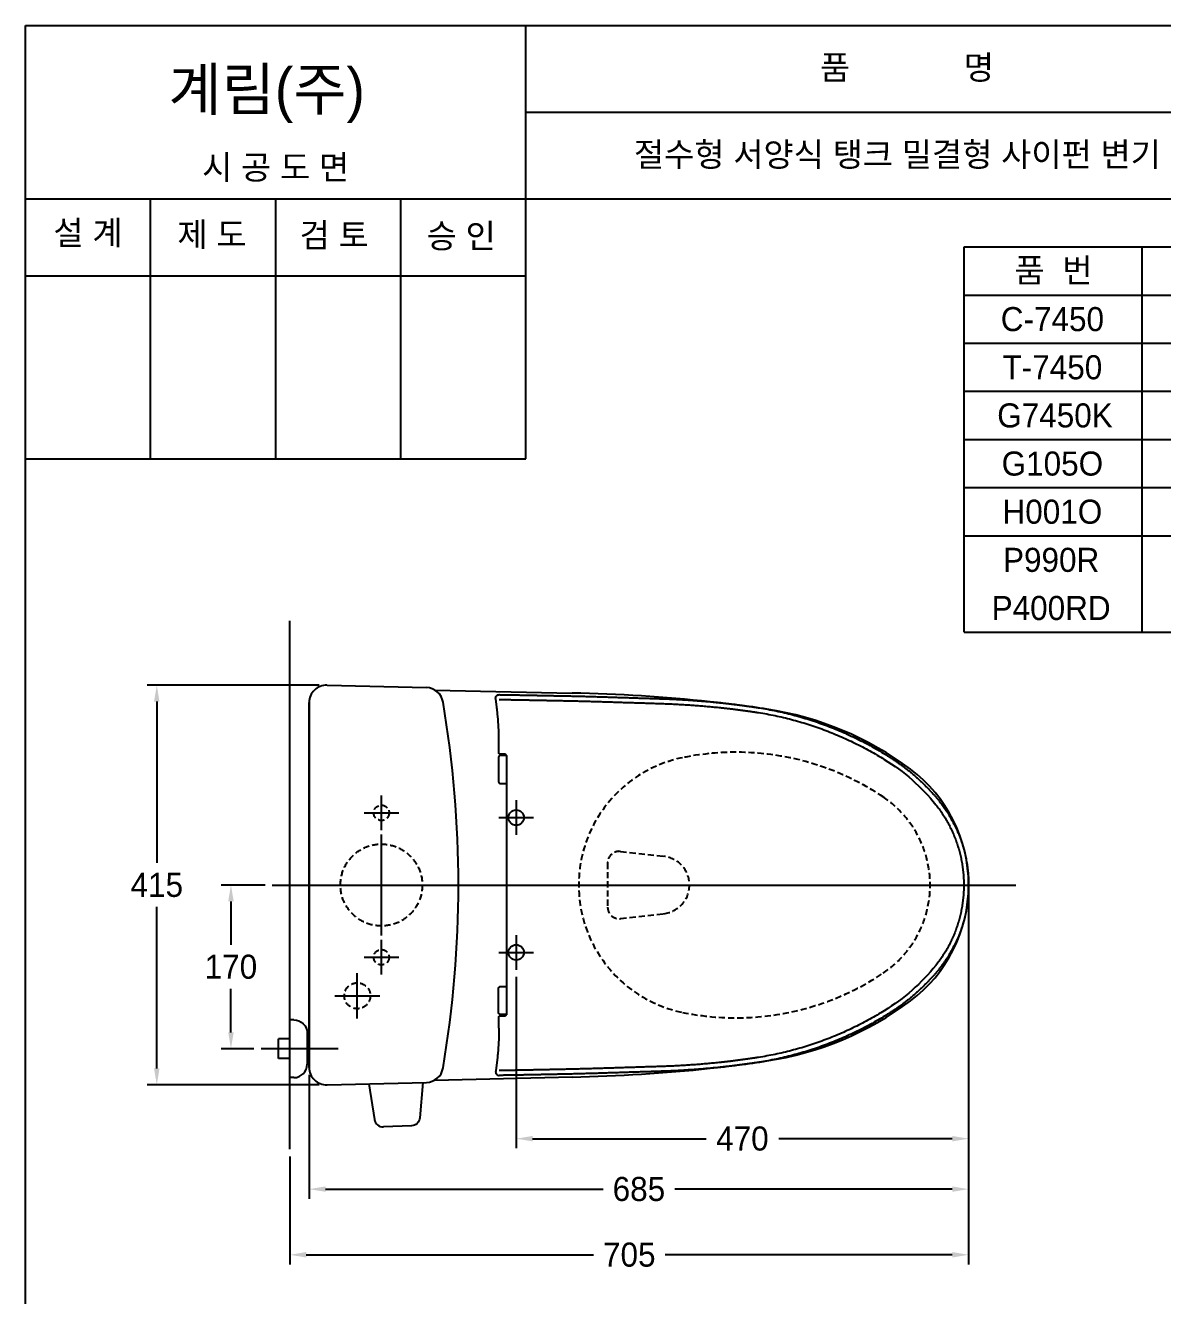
# Model space of a CAD drawing. Header units: millimetres. Extents: x 0 to 1800, y -67 to 2530.
# Drawn here: x 0 to 1181, y 1211 to 2530 of the extents above; entities that cross this region are included whole.
import ezdxf
from ezdxf.enums import TextEntityAlignment as Align
from ezdxf.lldxf.tags import DXFTag

# ---------------------------------------------------------------- set-up
doc = ezdxf.new("R2010")
doc.units = ezdxf.units.MM
doc.linetypes.add('DASHED2', pattern=[9.525, 6.35, -3.175])
for name, color, linetype in [('TEXT', 7, 'Continuous'), ('내부선 및 부속', 4, 'Continuous'), ('도각라인', 255, 'Continuous'), ('외형선', 3, 'Continuous'), ('점선', 6, 'DASHED2'), ('중심선', 1, 'DASHED'), ('치수선', 7, 'Continuous')]:
    doc.layers.add(name, color=color, linetype=linetype)
doc.styles.add('____', font='')
doc.styles.add('타이틀', font='H2GTRM.TTF', dxfattribs={"height": 25})
doc.styles.get('____').set_extended_font_data('굴림')
tags = doc.linetypes.add('DASHDOT', pattern=[70, 31, -13, 13, -13]).pattern_tags.tags
tags[10:11] = [DXFTag(74, 4), DXFTag(75, 0), DXFTag(340, '0'), DXFTag(46, 0.0), DXFTag(50, 0.0), DXFTag(44, 0.0), DXFTag(45, 0.0)]
tags[8:9] = [DXFTag(74, 4), DXFTag(75, 0), DXFTag(340, '0'), DXFTag(46, 0.0), DXFTag(50, 0.0), DXFTag(44, 0.0), DXFTag(45, 0.0)]
tags[6:7] = [DXFTag(74, 4), DXFTag(75, 0), DXFTag(340, '0'), DXFTag(46, 0.0), DXFTag(50, 0.0), DXFTag(44, 0.0), DXFTag(45, 0.0)]
tags[4:5] = [DXFTag(74, 4), DXFTag(75, 0), DXFTag(340, '0'), DXFTag(46, 0.0), DXFTag(50, 0.0), DXFTag(44, 0.0), DXFTag(45, 0.0)]
tags = doc.linetypes.add('DASHED', pattern=[25.72, 12.86, -12.86]).pattern_tags.tags
tags[6:7] = [DXFTag(74, 4), DXFTag(75, 0), DXFTag(340, '0'), DXFTag(46, 0.0), DXFTag(50, 0.0), DXFTag(44, 0.0), DXFTag(45, 0.0)]
tags[4:5] = [DXFTag(74, 4), DXFTag(75, 0), DXFTag(340, '0'), DXFTag(46, 0.0), DXFTag(50, 0.0), DXFTag(44, 0.0), DXFTag(45, 0.0)]
doc.dimstyles.new('MSADIM', dxfattribs={"dimtxt": 33, "dimasz": 17, "dimexe": 10, "dimexo": 7.5, "dimgap": 10, "dimtad": 0, "dimtih": 1, "dimtoh": 1, "dimdec": 0, "dimzin": 1, "dimdsep": 46, "dimtxsty": '____', "dimcen": 11.25, "dimadec": 0, "dimazin": 0, "dimtfac": 1, "dimtdec": 0, "dimtix": 1, "dimtmove": 0, "dimatfit": 3, "dimfxl": 1, "dimtolj": 1, "dimtzin": 1, "dimarcsym": 0})

# ---------------------------------------------------------------- blocks, each defined once
blk = doc.blocks.new('*D8')
at = {"layer": '치수선', "color": 0, "linetype": 'Continuous', "lineweight": -2, "transparency": 16777216}
for p, q in [((249, 1637.3), (203.5, 1637.3)), ((213.5, 1620.3), (213.5, 1575.2)), ((213.5, 1484.3), (213.5, 1529.5)), ((237.3, 1467.3), (203.5, 1467.3))]:
    blk.add_line(p, q, dxfattribs=at)
at = {"layer": '치수선', "color": 0, "linetype": 'Continuous', "transparency": 16777216}
for points in [[(210.7, 1620.3), (216.4, 1620.3), (213.5, 1637.3)], [(210.7, 1484.3), (216.4, 1484.3), (213.5, 1467.3)]]:
    blk.add_solid(points, dxfattribs=at)
at = {"layer": '치수선', "color": 0, "linetype": 'Continuous', "transparency": 16777216, "insert": (213.5, 1552.3), "char_height": 25, "attachment_point": 5, "style": '____'}
blk.add_mtext('\\A1;170', dxfattribs=at)
blk = doc.blocks.new('*D9')
at = {"layer": '치수선', "color": 0, "linetype": 'Continuous', "lineweight": -2, "transparency": 16777216}
for p, q in [((305.3, 1844.8), (126.5, 1844.8)), ((136.5, 1827.8), (136.5, 1660.2)), ((136.5, 1446.8), (136.5, 1614.5)), ((305.3, 1429.8), (126.5, 1429.8))]:
    blk.add_line(p, q, dxfattribs=at)
at = {"layer": '치수선', "color": 0, "linetype": 'Continuous', "transparency": 16777216}
for points in [[(133.6, 1827.8), (139.3, 1827.8), (136.5, 1844.8)], [(133.6, 1446.8), (139.3, 1446.8), (136.5, 1429.8)]]:
    blk.add_solid(points, dxfattribs=at)
at = {"layer": '치수선', "color": 0, "linetype": 'Continuous', "transparency": 16777216, "insert": (136.5, 1637.3), "char_height": 25, "attachment_point": 5, "style": '____'}
blk.add_mtext('\\A1;415', dxfattribs=at)
blk = doc.blocks.new('*D11')
at = {"layer": '치수선', "color": 0, "linetype": 'Continuous', "lineweight": -2, "transparency": 16777216}
for p, q in [((979.8, 1629.8), (979.8, 1363.9)), ((509.8, 1541.8), (509.8, 1363.9)), ((526.8, 1373.9), (707.2, 1373.9)), ((962.8, 1373.9), (782.5, 1373.9))]:
    blk.add_line(p, q, dxfattribs=at)
at = {"layer": '치수선', "color": 0, "linetype": 'Continuous', "transparency": 16777216}
for points in [[(526.8, 1376.7), (526.8, 1371.1), (509.8, 1373.9)], [(962.8, 1376.7), (962.8, 1371.1), (979.8, 1373.9)]]:
    blk.add_solid(points, dxfattribs=at)
at = {"layer": '치수선', "color": 0, "linetype": 'Continuous', "transparency": 16777216, "insert": (744.8, 1373.9), "char_height": 25, "attachment_point": 5, "style": '____'}
blk.add_mtext('\\A1;470', dxfattribs=at)
blk = doc.blocks.new('*D12')
at = {"layer": '치수선', "color": 0, "linetype": 'Continuous', "lineweight": -2, "transparency": 16777216}
for p, q in [((294.8, 1440.3), (294.8, 1311.5)), ((979.8, 1366), (979.8, 1311.5)), ((311.8, 1321.5), (600, 1321.5)), ((962.8, 1321.5), (674.6, 1321.5))]:
    blk.add_line(p, q, dxfattribs=at)
at = {"layer": '치수선', "color": 0, "linetype": 'Continuous', "transparency": 16777216}
for points in [[(311.8, 1324.3), (311.8, 1318.7), (294.8, 1321.5)], [(962.8, 1324.3), (962.8, 1318.7), (979.8, 1321.5)]]:
    blk.add_solid(points, dxfattribs=at)
at = {"layer": '치수선', "color": 0, "linetype": 'Continuous', "transparency": 16777216, "insert": (637.3, 1321.5), "char_height": 25, "attachment_point": 5, "style": '____'}
blk.add_mtext('\\A1;685', dxfattribs=at)
blk = doc.blocks.new('*D13')
at = {"layer": '치수선', "color": 0, "linetype": 'Continuous', "lineweight": -2, "transparency": 16777216}
for p, q in [((979.8, 1366.4), (979.8, 1243.3)), ((274.8, 1355.4), (274.8, 1243.3)), ((291.8, 1253.3), (590.2, 1253.3)), ((962.8, 1253.3), (664.5, 1253.3))]:
    blk.add_line(p, q, dxfattribs=at)
at = {"layer": '치수선', "color": 0, "linetype": 'Continuous', "transparency": 16777216}
for points in [[(291.8, 1256.2), (291.8, 1250.5), (274.8, 1253.3)], [(962.8, 1256.2), (962.8, 1250.5), (979.8, 1253.3)]]:
    blk.add_solid(points, dxfattribs=at)
at = {"layer": '치수선', "color": 0, "linetype": 'Continuous', "transparency": 16777216, "insert": (627.3, 1253.3), "char_height": 25, "attachment_point": 5, "style": '____'}
blk.add_mtext('\\A1;705', dxfattribs=at)

msp = doc.modelspace()

# ---------------------------------------------------------------- linework, layer by layer
at = {"layer": '내부선 및 부속', "linetype": 'Continuous'}
for p, q in [((497.8, 1773.2), (494, 1773.2)), ((278.8, 1497.3), (274.8, 1497.3)), ((494, 1501.4), (497.8, 1501.4)), ((292.8, 1483.3), (292.8, 1451.3)), ((294.8, 1477.6), (292.8, 1477.6)), ((294.8, 1457.1), (292.8, 1457.1)), ((278.8, 1437.3), (274.8, 1437.3)), ((356.8, 1430.9), (362.8, 1393.7)), ((412.8, 1432.2), (409.7, 1395.5)), ((401, 1387.2), (372, 1386.2))]:
    msp.add_line(p, q, dxfattribs=at)
at = {"layer": '내부선 및 부속', "linetype": 'Continuous', "flags": 128}
for points in [[(278.8, 1497.3, -0.414214), (292.8, 1483.3)], [(409.7, 1395.5, -0.379025), (401, 1387.2)]]:
    msp.add_lwpolyline(points, format="xyb", dxfattribs=at)
at = {"layer": '내부선 및 부속', "linetype": 'Continuous'}
for centre in [(509.8, 1707.3), (509.8, 1567.3)]:
    msp.add_circle(centre, 8, dxfattribs=at)
for centre, radius, start, end in [((278.8, 1451.3), 14, 270, 360), ((371.6, 1395.2), 9, 189.0708, 272.1026)]:
    msp.add_arc(centre, radius, start, end, dxfattribs=at)
for points, weights, knots in [([(488.5, 1830.9), (488.3, 1832.6), (489.4, 1833.8), (490.4, 1835), (492, 1835)], [1, 0.907059729099, 1, 0.907059729099, 1], [0, 0, 0, 0.5, 0.5, 1, 1, 1]), ([(493.5, 1742.7), (493.4, 1742.7), (494.7, 1742.7), (496.4, 1742.7), (500.2, 1742.7)], [0.9482640028, 0.949538350105, 1, 0.929941475391, 0.954692542553], [0, 0, 0, 0.418699, 0.418699, 1, 1, 1]), ([(945.8, 1720.7), (974.8, 1684.1), (974.8, 1637.3), (974.8, 1590.5), (945.8, 1553.9)], [1, 0.944423437119, 0.999999940395, 0.944423437119, 1], [0, 0, 0, 0.5, 0.5, 1, 1, 1]), ([(493.5, 1531.9), (493.4, 1531.9), (494.7, 1531.9), (496.4, 1531.9), (500.2, 1531.9)], [0.9482640028, 0.949538350105, 1, 0.929941475391, 0.954692542553], [0, 0, 0, 0.418699, 0.418699, 1, 1, 1]), ([(488.5, 1443.7), (488.3, 1442.1), (489.4, 1440.8), (490.4, 1439.6), (492, 1439.6)], [1, 0.907059729099, 1, 0.907059729099, 1], [0, 0, 0, 0.5, 0.5, 1, 1, 1])]:
    msp.add_rational_spline(points, weights, degree=2, knots=knots, dxfattribs=at)
for points, weights in [([(492, 1835), (524.1, 1834.5), (556.2, 1833.8)], [1, 0.999996960163, 1]), ([(491.9, 1786), (491.9, 1808.6), (488.5, 1830.9)], [1, 0.99722135067, 1]), ([(492, 1830), (524, 1829.5), (556.1, 1828.8)], [1, 0.999996960163, 1]), ([(671.6, 1825.3), (695.9, 1824.2), (720.2, 1821.7)], [1, 0.999597430229, 1]), ([(671.8, 1830.3), (696.3, 1829.2), (720.7, 1826.7)], [1, 0.999597430229, 1]), ([(762.4, 1821.3), (833.6, 1810), (894.9, 1772)], [1, 0.980395138264, 1]), ([(761.6, 1816.4), (831.8, 1805.2), (892.2, 1767.8)], [1, 0.980395138264, 1]), ([(493.5, 1771.7), (491.5, 1771.7), (491.5, 1769.7)], [1, 0.707443773746, 1]), ([(492.9, 1773.2), (491.9, 1773.2), (491.9, 1774.2)], [1, 0.707206904888, 1]), ([(500.2, 1770.2), (500.4, 1772.8), (497.8, 1773.2)], [1, 0.737410187721, 1]), ([(491.5, 1744.7), (491.5, 1742.7), (493.5, 1742.7)], [1, 0.707616209984, 1]), ([(949.7, 1723.9), (979.8, 1685.8), (979.8, 1637.3)], [1, 0.944423437119, 0.999999940395]), ([(979.8, 1637.3), (979.8, 1588.8), (949.7, 1550.8)], [0.999999940395, 0.944423437119, 1]), ([(491.5, 1529.9), (491.5, 1531.9), (493.5, 1531.9)], [1, 0.707616209984, 1]), ([(493.5, 1502.9), (491.5, 1502.9), (491.5, 1504.9)], [1, 0.707443773746, 1]), ([(497.8, 1501.4), (500.4, 1501.8), (500.2, 1504.4)], [1, 0.737410187721, 1]), ([(892.2, 1506.8), (831.8, 1469.4), (761.6, 1458.3)], [1, 0.980395138264, 1]), ([(491.9, 1500.4), (491.9, 1501.4), (492.9, 1501.4)], [1, 0.707206904888, 1]), ([(894.9, 1502.6), (833.6, 1464.6), (762.4, 1453.3)], [1, 0.980395138264, 1]), ([(491.9, 1488.6), (491.9, 1466), (488.5, 1443.7)], [1, 0.99722135067, 1]), ([(720.2, 1452.9), (695.9, 1450.4), (671.6, 1449.3)], [1, 0.999597430229, 1]), ([(556.1, 1445.8), (524, 1445.1), (492, 1444.6)], [1, 0.999996960163, 1]), ([(556.2, 1440.8), (524.1, 1440.1), (492, 1439.6)], [1, 0.999996960163, 1]), ([(720.7, 1447.9), (696.3, 1445.4), (671.8, 1444.3)], [1, 0.999597430229, 1])]:
    msp.add_rational_spline(points, weights, degree=2, dxfattribs=at)
for points, degree in [([(556.2, 1833.8), (579.3, 1833.4), (602.5, 1832.8), (625.6, 1831.6), (648.7, 1831.4), (671.8, 1830.3)], 5), ([(556.1, 1828.8), (579.2, 1828.4), (602.3, 1827.8), (625.4, 1826.6), (648.6, 1826.4), (671.6, 1825.3)], 5), ([(720.2, 1821.7), (728.5, 1820.9), (736.8, 1820), (745, 1818.7), (753.4, 1817.7), (761.6, 1816.4)], 5), ([(720.7, 1826.7), (729, 1825.9), (737.4, 1824.9), (745.7, 1823.7), (754.1, 1822.6), (762.4, 1821.3)], 5), ([(491.9, 1774.2), (491.9, 1780.1), (491.9, 1786)], 2), ([(491.5, 1769.7), (491.5, 1757.2), (491.5, 1744.7)], 2), ([(494, 1773.2), (493.4, 1773.2), (492.9, 1773.2)], 2), ([(499.8, 1771.7), (496.7, 1771.7), (493.5, 1771.7)], 2), ([(500.2, 1637.3), (500.2, 1703.8), (500.2, 1770.2)], 2), ([(894.9, 1772), (907.3, 1764.3), (919.3, 1756), (930.1, 1745.6), (940.6, 1735.3), (949.7, 1723.9)], 5), ([(500.2, 1504.4), (500.2, 1570.8), (500.2, 1637.3)], 2), ([(949.7, 1550.8), (940.6, 1539.3), (930.1, 1529.1), (919.3, 1518.6), (907.3, 1510.3), (894.9, 1502.6)], 5), ([(491.5, 1504.9), (491.5, 1517.4), (491.5, 1529.9)], 2), ([(491.9, 1488.6), (491.9, 1494.5), (491.9, 1500.4)], 2), ([(492.9, 1501.4), (493.4, 1501.4), (494, 1501.4)], 2), ([(499.8, 1502.9), (496.7, 1502.9), (493.5, 1502.9)], 2), ([(761.6, 1458.3), (753.4, 1457), (745, 1455.9), (736.8, 1454.7), (728.5, 1453.7), (720.2, 1452.9)], 5), ([(762.4, 1453.3), (754.1, 1452), (745.7, 1450.9), (737.4, 1449.7), (729, 1448.8), (720.7, 1447.9)], 5), ([(671.6, 1449.3), (648.6, 1448.3), (625.4, 1448), (602.3, 1446.8), (579.2, 1446.3), (556.1, 1445.8)], 5), ([(671.8, 1444.3), (648.7, 1443.3), (625.6, 1443), (602.5, 1441.8), (579.3, 1441.3), (556.2, 1440.8)], 5)]:
    msp.add_open_spline(points, degree=degree, dxfattribs=at)
for points in [[(892.2, 1767.8), (902.4, 1761.5), (912, 1754.5), (921, 1746.6), (930, 1738.6), (938.5, 1729.9), (945.8, 1720.7)], [(945.8, 1553.9), (938.5, 1544.7), (930, 1536), (921, 1528.1), (912, 1520.1), (902.4, 1513.2), (892.2, 1506.8)]]:
    msp.add_open_spline(points, degree=3, knots=[0, 0, 0, 0, 0.5, 0.5, 0.5, 1, 1, 1, 1], dxfattribs=at)
at = {"layer": '도각라인', "color": 7}
for p, q in [((0, 2530), (1800, 2530)), ((0, 0), (0, 2530)), ((520, 2080), (520, 2530)), ((520, 2440), (1800, 2440)), ((0, 2350), (1800, 2350)), ((130, 2080), (130, 2350)), ((260, 2080), (260, 2350)), ((390, 2080), (390, 2350)), ((975, 2050), (975, 2300)), ((975, 2300), (1770, 2300)), ((1160, 2050), (1160, 2300)), ((0, 2270), (520, 2270)), ((975, 2250), (1770, 2250)), ((975, 2200), (1770, 2200)), ((975, 2150), (1770, 2150)), ((975, 2100), (1770, 2100)), ((0, 2080), (520, 2080)), ((975, 1900), (975, 2050)), ((975, 2050), (1770, 2050)), ((1160, 1900), (1160, 2050)), ((975, 2000), (1770, 2000)), ((975, 1900), (1770, 1900))]:
    msp.add_line(p, q, dxfattribs=at)
at = {"layer": '외형선', "linetype": 'Continuous'}
msp.add_line((274.8, 1362.9), (274.8, 1911.7), dxfattribs=at)
at = {"layer": '외형선'}
for p, q in [((313.3, 1844.8), (416.6, 1842.3)), ((425.3, 1839.8), (568, 1836.6)), ((294.8, 1447.8), (294.8, 1826.8)), ((294.8, 1826.8), (294.8, 1447.8)), ((425.3, 1434.8), (568, 1438)), ((313.3, 1429.8), (416.6, 1432.3))]:
    msp.add_line(p, q, dxfattribs=at)
for centre, radius, start, end in [((312.8, 1826.8), 18, 88.5656, 180), ((312.8, 1826.8), 18, 88.6137, 180), ((416.1, 1824.3), 18, 9.5941, 88.6137), ((528.9, 72.1), 1765, 84.065, 88.7287), ((-690.2, 1637.3), 1140, 350.4059, 9.5941), ((586.3, 624.1), 1210, 81.2519, 84.065), ((719.3, 1488.9), 335, 53.3261, 81.2519), ((829.8, 1637.3), 150, 306.6739, 53.3261), ((719.3, 1785.7), 335, 278.7481, 306.6739), ((586.3, 2650.5), 1210, 275.935, 278.7481), ((312.8, 1447.8), 18, 180, 271.4344), ((312.8, 1447.8), 18, 180, 271.3863), ((416.1, 1450.3), 18, 271.3863, 350.4059), ((528.9, 3202.5), 1765, 271.2713, 275.935)]:
    msp.add_arc(centre, radius, start, end, dxfattribs=at)
at = {"layer": '외형선', "linetype": 'Continuous'}
msp.add_point((979.8, 1637.3), dxfattribs=at)
at = {"layer": '점선'}
for p, q in [((618.2, 1672.2), (663.2, 1667.1)), ((604.8, 1660.3), (604.8, 1614.3)), ((618.2, 1602.4), (663.2, 1607.5))]:
    msp.add_line(p, q, dxfattribs=at)
at = {"layer": '점선', "linetype": 'Continuous'}
for p, q in [((262.8, 1457.1), (262.8, 1477.6)), ((274.8, 1477.6), (262.8, 1477.6)), ((274.8, 1457.1), (262.8, 1457.1))]:
    msp.add_line(p, q, dxfattribs=at)
at = {"layer": '점선'}
for centre, radius in [((369.8, 1712.3), 8), ((369.8, 1637.3), 42.5), ((369.8, 1562.3), 8), ((344.8, 1522.3), 13.5)]:
    msp.add_circle(centre, radius, dxfattribs=at)
for centre, radius, start, end in [((709.8, 1637.3), 135, 101.6327, 258.3673), ((738.1, 1500.2), 275, 56.2075, 101.6327), ((829.8, 1637.3), 110, 303.7925, 56.2075), ((616.8, 1660.3), 12, 83.5197, 180), ((659.8, 1637.3), 30, 276.4803, 83.5197), ((616.8, 1614.3), 12, 180, 276.4803), ((738.1, 1774.4), 275, 258.3673, 303.7925)]:
    msp.add_arc(centre, radius, start, end, dxfattribs=at)
at = {"layer": '중심선', "linetype": 'DASHDOT'}
for p, q in [((369.8, 1694.3), (369.8, 1730.3)), ((509.8, 1725.3), (509.8, 1689.3)), ((351.8, 1712.3), (387.8, 1712.3)), ((491.8, 1707.3), (527.8, 1707.3)), ((369.8, 1584.8), (369.8, 1689.8)), ((256.5, 1637.3), (1029, 1637.3)), ((509.8, 1585.3), (509.8, 1549.3)), ((369.8, 1544.3), (369.8, 1580.3)), ((351.8, 1562.3), (387.8, 1562.3)), ((491.8, 1567.3), (527.8, 1567.3)), ((344.8, 1498.8), (344.8, 1545.8)), ((321.3, 1522.3), (368.3, 1522.3)), ((324.8, 1467.3), (244.8, 1467.3))]:
    msp.add_line(p, q, dxfattribs=at)

# ---------------------------------------------------------------- texts
at = {"layer": 'TEXT', "style": '타이틀'}
for s, p in [('품             명', (915.7, 2486.4)), ('절수형 서양식 탱크 밀결형 사이펀 변기', (905.8, 2396)), ('시 공 도 면', (259.9, 2382.7)), ('설 계', (65, 2314.6)), ('제 도', (193.8, 2312.9)), ('검 토', (320.8, 2312.3)), ('승 인', (452.7, 2311.4)), ('품  번', (1067.9, 2275.7)), ('C-7450', (1066.8, 2225)), ('T-7450', (1066.8, 2175)), ('G7450K', (1069.5, 2125)), ('G105O', (1066.8, 2075)), ('H001O', (1066.8, 2025)), ('P990R', (1065.5, 1975)), ('P400RD', (1065.5, 1925))]:
    msp.add_text(s, height=25, dxfattribs=at).set_placement(p, align=Align.MIDDLE_CENTER)
msp.add_text('계림(주)', height=44, dxfattribs=at).set_placement((148.7, 2441.8))

# ---------------------------------------------------------------- dimensions: what is measured, and where the dimension line sits
at = {"layer": '치수선', "linetype": 'Continuous'}
for base, p1, p2, picture, middle in [((136.5, 1844.8), (312.8, 1429.8), (312.8, 1844.8), '*D9', (136.5, 1637.3)), ((213.5, 1467.3), (256.5, 1637.3), (244.8, 1467.3), '*D8', (213.5, 1552.3))]:
    dim = msp.add_linear_dim(base=base, p1=p1, p2=p2, angle=90, dimstyle='MSADIM', override={"dimtxt": 25}, dxfattribs=at)
    dim.commit()
    dim.dimension.update_dxf_attribs({"geometry": picture, "text_midpoint": middle})
for base, p1, p2, picture, middle in [((509.8, 1373.9), (979.8, 1637.3), (509.8, 1549.3), '*D11', (744.8, 1373.9)), ((294.8, 1321.5), (979.8, 1373.5), (294.8, 1447.8), '*D12', (637.3, 1321.5)), ((274.8, 1253.3), (979.8, 1373.9), (274.8, 1362.9), '*D13', (627.3, 1253.3))]:
    dim = msp.add_linear_dim(base=base, p1=p1, p2=p2, dimstyle='MSADIM', override={"dimtxt": 25}, dxfattribs=at)
    dim.commit()
    dim.dimension.update_dxf_attribs({"geometry": picture, "text_midpoint": middle})

doc.saveas('drawing.dxf')
